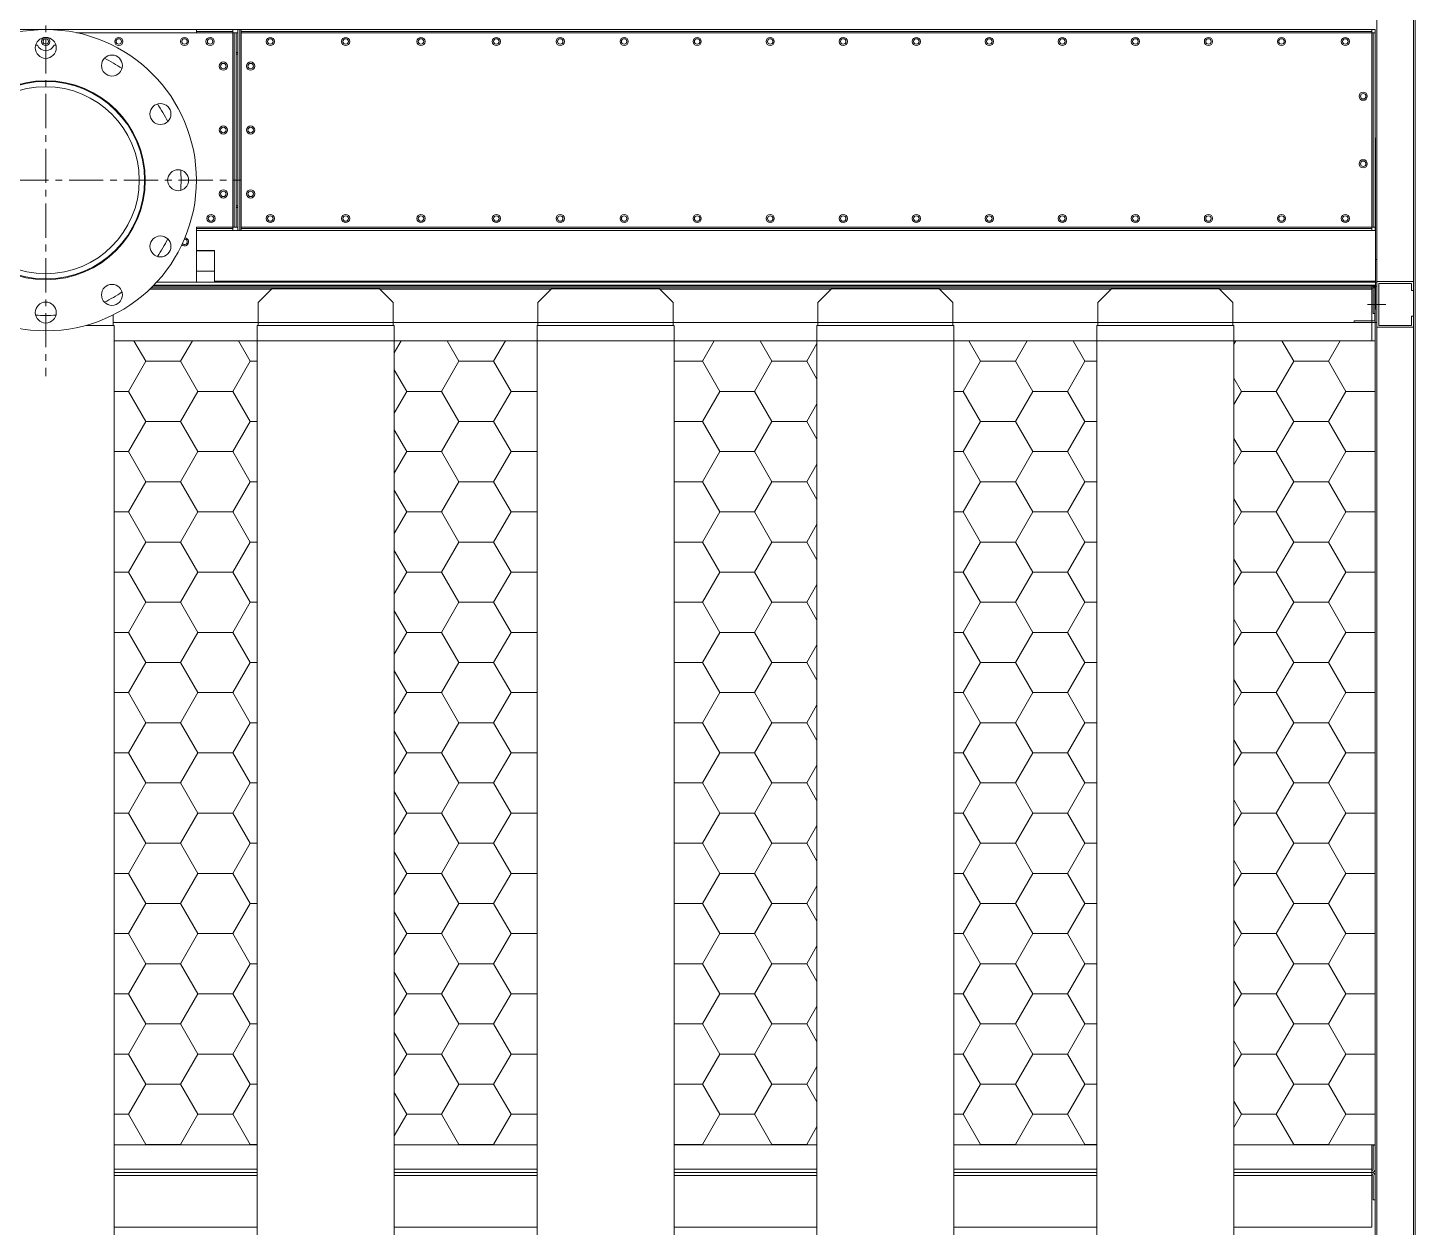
# Model space of a CAD drawing. Header units: millimetres. Extents: x -17070 to 40435, y -291348 to 29674.
# Drawn here: x 15495 to 17014, y 18108 to 19422 of the extents above; entities that cross this region are included whole.
import ezdxf

# ---------------------------------------------------------------- set-up
doc = ezdxf.new("R2010")
doc.units = ezdxf.units.MM
doc.linetypes.add('CENTER', pattern=[2, 1.25, -0.25, 0.25, -0.25])
doc.layers.add('center', color=1, linetype='CENTER')

# ---------------------------------------------------------------- blocks, each defined once
blk = doc.blocks.new('3')
at = {"lineweight": 20}
h = blk.add_hatch(dxfattribs=at)
h.set_pattern_fill('HONEY', scale=12)
h.set_pattern_definition([(0, (-333562.587, -72473.425), (57.15, 32.9955677), [38.1, -76.2]), (120, (-333562.587, -72473.425), (-57.15, 32.995568), [38.1, -76.2]), (60, (-333562.587, -72473.425), (1e-07, 65.9911357), [-76.2, 38.1])])
h.paths.add_polyline_path([(14212.9, 18197.9), (14212.9, 19078.7), (14061.9, 19078.7), (14061.9, 18197.9)])
h.paths.add_polyline_path([(14519.5, 18197.9), (14519.5, 19078.7), (14363, 19078.7), (14363, 18197.9)])
h.paths.add_polyline_path([(14826.1, 18197.9), (14826.1, 19078.7), (14669.6, 19078.7), (14669.6, 18197.9)])
h.paths.add_polyline_path([(15132.7, 18197.9), (15132.7, 19078.7), (14976.2, 19078.7), (14976.2, 18197.9)])
h.paths.add_polyline_path([(15439.3, 18197.9), (15439.3, 19078.7), (15282.8, 19078.7), (15282.8, 18197.9)])
h.paths.add_polyline_path([(15745.9, 18197.9), (15745.9, 19078.7), (15589.4, 19078.7), (15589.4, 18197.9)])
h.paths.add_polyline_path([(16052.5, 18197.9), (16052.5, 19078.7), (15896, 19078.7), (15896, 18197.9)])
h.paths.add_polyline_path([(16359.1, 18197.9), (16359.1, 19078.7), (16202.6, 19078.7), (16202.6, 18197.9)])
h.paths.add_polyline_path([(16665.7, 18197.9), (16665.7, 19078.7), (16509.2, 19078.7), (16509.2, 18197.9)])
h.paths.add_polyline_path([(16815.8, 19078.7), (16815.8, 18197.9), (16970.4, 18197.9), (16970.4, 19078.7)])
for p, q in [((16972.4, 16461.7), (16972.4, 19461.7)), ((17012.4, 19459.7), (17012.4, 16463.7)), ((17014.4, 19461.7), (17014.4, 16461.7)), ((16970.3, 19136.7), (15629.8, 19136.7)), ((16972.3, 19138.7), (15631.8, 19138.7)), ((15746.9, 19120.7), (15761.9, 19135.7)), ((15761.9, 19135.7), (15879.9, 19135.7)), ((15894.9, 19120.7), (15879.9, 19135.7)), ((16053.5, 19120.7), (16068.5, 19135.7)), ((16068.5, 19135.7), (16186.5, 19135.7)), ((16201.5, 19120.7), (16186.5, 19135.7)), ((16360.1, 19120.7), (16375.1, 19135.7)), ((16375.1, 19135.7), (16493.1, 19135.7)), ((16508.1, 19120.7), (16493.1, 19135.7)), ((16666.7, 19120.7), (16681.7, 19135.7)), ((16681.7, 19135.7), (16799.7, 19135.7)), ((16814.7, 19120.7), (16799.7, 19135.7)), ((16970.3, 19136.7), (16970.3, 19100.7)), ((17012.4, 19143.7), (16972.4, 19143.7)), ((17010.4, 19141.7), (16974.4, 19141.7)), ((16974.4, 19141.7), (16974.4, 19095.7)), ((17010.4, 19141.7), (17010.4, 19133.7)), ((17010.4, 19133.7), (17012.4, 19133.7)), ((15746.9, 19095.7), (15746.9, 19120.7)), ((15894.9, 19095.7), (15894.9, 19120.7)), ((16053.5, 19095.7), (16053.5, 19120.7)), ((16201.5, 19095.7), (16201.5, 19120.7)), ((16360.1, 19095.7), (16360.1, 19120.7)), ((16508.1, 19095.7), (16508.1, 19120.7)), ((16666.7, 19095.7), (16666.7, 19120.7)), ((16814.7, 19095.7), (16814.7, 19120.7)), ((15588.3, 19095.7), (15588.3, 19107.2)), ((17010.4, 19095.7), (17010.4, 19105.7)), ((17012.4, 19105.7), (17010.4, 19105.7)), ((15589.3, 19095.7), (15558.5, 19095.7)), ((16972.4, 19098.7), (15588.3, 19098.7)), ((15895.9, 19095.7), (15745.9, 19095.7)), ((16202.5, 19095.7), (16052.5, 19095.7)), ((16509.1, 19095.7), (16359.1, 19095.7)), ((16815.7, 19095.7), (16665.7, 19095.7)), ((16947.6, 19100.7), (16947.6, 19098.7)), ((16970.3, 19100.7), (16947.6, 19100.7)), ((16972.4, 19093.7), (17012.4, 19093.7)), ((16974.4, 19095.7), (17010.4, 19095.7))]:
    blk.add_line(p, q, dxfattribs=at)
at = {"color": 7, "lineweight": 20, "ltscale": 0.129444}
blk.add_line((16972.4, 19225.2), (16972.4, 19458.2), dxfattribs=at)
at = {"color": 7, "lineweight": 20, "ltscale": 0.066606}
blk.add_line((17014.4, 19439.7), (17014.4, 19319.8), dxfattribs=at)
at = {"color": 7, "lineweight": 20, "ltscale": 0.108889}
blk.add_line((17014.4, 19439.7), (17014.4, 19243.7), dxfattribs=at)
at = {"color": 7, "lineweight": 20, "ltscale": 0.183333}
blk.add_line((15679.4, 19419.7), (15349.4, 19419.7), dxfattribs=at)
at = {"color": 7, "lineweight": 20, "ltscale": 0.072888}
blk.add_line((15679.4, 19416.2), (15548.2, 19416.2), dxfattribs=at)
at = {"color": 7, "lineweight": 20, "ltscale": 0.072889}
blk.add_line((15679.4, 19416.2), (15548.2, 19416.2), dxfattribs=at)
at = {"color": 7, "lineweight": 20, "ltscale": 0.022222}
for p, q in [((15679.4, 19419.7), (15719.4, 19419.7)), ((15679.4, 19417.7), (15719.4, 19417.7)), ((15719.4, 19416.2), (15679.4, 19416.2)), ((15719.4, 19203.2), (15679.4, 19203.2)), ((15719.4, 19201.7), (15679.4, 19201.7)), ((15719.4, 19199.7), (15679.4, 19199.7))]:
    blk.add_line(p, q, dxfattribs=at)
at = {"color": 7, "lineweight": 20, "ltscale": 0.001111}
for p, q in [((15679.4, 19417.7), (15679.4, 19419.7)), ((15719.4, 19417.7), (15719.4, 19419.7)), ((15722.9, 19416.2), (15720.9, 19416.2)), ((15726.9, 19419.7), (15724.9, 19419.7)), ((16966.9, 19417.7), (16966.9, 19419.7)), ((16970.4, 19416.2), (16968.4, 19416.2)), ((15722.9, 19394.7), (15724.9, 19394.7)), ((15722.9, 19392.7), (15724.9, 19392.7)), ((17014.4, 19243.7), (17014.4, 19241.7)), ((15724.9, 19226.7), (15722.9, 19226.7)), ((15724.9, 19224.7), (15722.9, 19224.7)), ((15679.4, 19201.7), (15679.4, 19199.7)), ((15719.4, 19199.7), (15719.4, 19201.7)), ((15720.9, 19203.2), (15722.9, 19203.2)), ((15724.9, 19203.2), (15722.9, 19203.2)), ((15724.9, 19199.7), (15726.9, 19199.7)), ((16966.9, 19199.7), (16966.9, 19201.7)), ((16968.4, 19203.2), (16970.4, 19203.2)), ((16968.4, 19108.7), (16970.4, 19108.7)), ((16970.4, 18197.7), (16968.4, 18197.7)), ((16968.4, 18137.7), (16970.4, 18137.7))]:
    blk.add_line(p, q, dxfattribs=at)
at = {"color": 7, "lineweight": 20, "ltscale": 0.000833333}
for p, q in [((15679.4, 19416.2), (15679.4, 19417.7)), ((15719.4, 19416.2), (15719.4, 19417.7)), ((15719.4, 19416.2), (15720.9, 19416.2)), ((15728.4, 19419.7), (15726.9, 19419.7)), ((16966.9, 19416.2), (16966.9, 19417.7)), ((16966.9, 19416.2), (16968.4, 19416.2)), ((15679.4, 19203.2), (15679.4, 19201.7)), ((15719.4, 19203.2), (15720.9, 19203.2)), ((15719.4, 19203.2), (15719.4, 19201.7)), ((15728.4, 19199.7), (15726.9, 19199.7)), ((16966.9, 19203.2), (16966.9, 19201.7)), ((16966.9, 19203.2), (16968.4, 19203.2)), ((16970.9, 19143.1), (16972.4, 19143.1))]:
    blk.add_line(p, q, dxfattribs=at)
at = {"color": 7, "lineweight": 20, "ltscale": 0.003056}
for p, q in [((15724.9, 19419.7), (15719.4, 19419.7)), ((15724.9, 19416.2), (15719.4, 19416.2)), ((15724.9, 19199.7), (15719.4, 19199.7))]:
    blk.add_line(p, q, dxfattribs=at)
at = {"color": 7, "lineweight": 20, "ltscale": 0.118333}
for p, q in [((15719.4, 19203.2), (15719.4, 19416.2)), ((15720.9, 19416.2), (15720.9, 19203.2)), ((15722.9, 19416.2), (15722.9, 19203.2)), ((16966.9, 19416.2), (16966.9, 19203.2)), ((16968.4, 19416.2), (16968.4, 19203.2)), ((16970.4, 19416.2), (16970.4, 19203.2))]:
    blk.add_line(p, q, dxfattribs=at)
at = {"color": 7, "lineweight": 20, "ltscale": 0.122222}
for p, q in [((15724.9, 19199.7), (15724.9, 19419.7)), ((15726.9, 19199.7), (15726.9, 19419.7)), ((15728.4, 19199.7), (15728.4, 19419.7))]:
    blk.add_line(p, q, dxfattribs=at)
at = {"color": 7, "lineweight": 20, "ltscale": 0.173056}
for p, q in [((16039.9, 19419.7), (15728.4, 19419.7)), ((15728.4, 19199.7), (16039.9, 19199.7))]:
    blk.add_line(p, q, dxfattribs=at)
at = {"color": 7, "lineweight": 20}
for p, q in [((15728.4, 19419.7), (16966.9, 19419.7)), ((15728.4, 19417.7), (16966.9, 19417.7)), ((16966.9, 19416.2), (15728.4, 19416.2)), ((16972.4, 16966.8), (16972.4, 19216.6)), ((17014.4, 16966.8), (17014.4, 19216.6)), ((15728.4, 19203.2), (16966.9, 19203.2)), ((16966.9, 19201.7), (15728.4, 19201.7)), ((16966.9, 19199.7), (15728.4, 19199.7)), ((15761.7, 19135.5), (15628.5, 19135.5)), ((16966.9, 19138.7), (15631.8, 19138.7)), ((16970.9, 19139.8), (15632.8, 19139.8)), ((16970.9, 19143), (15635.8, 19143)), ((16970.9, 19144.1), (15699.4, 19144.1)), ((16068.3, 19135.5), (15880.1, 19135.5)), ((16374.9, 19135.5), (16186.7, 19135.5)), ((16681.5, 19135.5), (16493.3, 19135.5)), ((16966.9, 19135.5), (16799.9, 19135.5)), ((16970.4, 19138.7), (16970.4, 17012.7)), ((15589.4, 19078.9), (16966.9, 19078.9)), ((15589.4, 19078.7), (16966.9, 19078.7)), ((15745.9, 18197.9), (15589.4, 18197.9)), ((16052.5, 18197.9), (15896, 18197.9)), ((16359.1, 18197.9), (16202.6, 18197.9)), ((16665.7, 18197.9), (16509.2, 18197.9)), ((16966.9, 18197.9), (16815.8, 18197.9)), ((15745.9, 18171.5), (15589.4, 18171.5)), ((15745.9, 18167.7), (15589.4, 18167.7)), ((15745.9, 18164.5), (15589.4, 18164.5)), ((16052.5, 18171.5), (15896, 18171.5)), ((16052.5, 18167.7), (15896, 18167.7)), ((16052.5, 18164.5), (15896, 18164.5)), ((16359.1, 18171.5), (16202.6, 18171.5)), ((16359.1, 18167.7), (16202.6, 18167.7)), ((16359.1, 18164.5), (16202.6, 18164.5)), ((16665.7, 18171.5), (16509.2, 18171.5)), ((16665.7, 18167.7), (16509.2, 18167.7)), ((16665.7, 18164.5), (16509.2, 18164.5)), ((16966.9, 18171.5), (16815.8, 18171.5)), ((16966.9, 18167.7), (16815.8, 18167.7)), ((16966.9, 18164.5), (16815.8, 18164.5)), ((15589.4, 18107.9), (15745.9, 18107.9)), ((15896, 18107.9), (16052.5, 18107.9)), ((16202.6, 18107.9), (16359.1, 18107.9)), ((16509.2, 18107.9), (16665.7, 18107.9)), ((16815.8, 18107.9), (16966.9, 18107.9)), ((16815.8, 18107.7), (16966.9, 18107.7))]:
    blk.add_line(p, q, dxfattribs=at)
at = {"color": 7, "lineweight": 20, "ltscale": 0.001944}
for p, q in [((16970.4, 19419.7), (16966.9, 19419.7)), ((16970.4, 19416.2), (16966.9, 19416.2)), ((16970.4, 19419.7), (16970.4, 19416.2)), ((16970.4, 19199.7), (16966.9, 19199.7)), ((16970.4, 19203.2), (16970.4, 19199.7)), ((16970.4, 19138.7), (16966.9, 19138.7))]:
    blk.add_line(p, q, dxfattribs=at)
at = {"color": 7, "lineweight": 20, "ltscale": 0.008075}
blk.add_line((17014.4, 19319.8), (17014.4, 19305.3), dxfattribs=at)
at = {"color": 7, "lineweight": 20, "ltscale": 0.00027784}
for p, q in [((16970.9, 19301), (16970.4, 19301)), ((16970.9, 19271.2), (16970.4, 19271.2)), ((16970.9, 19270.8), (16970.4, 19270.8))]:
    blk.add_line(p, q, dxfattribs=at)
at = {"color": 7, "lineweight": 20, "ltscale": 0.016557}
blk.add_line((16970.9, 19301), (16970.9, 19271.2), dxfattribs=at)
at = {"color": 7, "lineweight": 20, "ltscale": 0.002748}
blk.add_line((17014.4, 19305.3), (17014.4, 19300.3), dxfattribs=at)
at = {"color": 7, "lineweight": 20, "ltscale": 0.03146}
blk.add_line((17014.4, 19300.3), (17014.4, 19243.7), dxfattribs=at)
at = {"color": 7, "lineweight": 20, "ltscale": 0.000215683}
blk.add_line((16970.9, 19271.2), (16970.9, 19270.8), dxfattribs=at)
at = {"color": 7, "lineweight": 20, "ltscale": 0.070387}
blk.add_line((16970.9, 19270.8), (16970.9, 19144.1), dxfattribs=at)
at = {"color": 7, "lineweight": 20, "ltscale": 0.009167}
for p, q in [((17012.4, 19241.7), (17012.4, 19225.2)), ((17014.4, 19241.7), (17014.4, 19225.2))]:
    blk.add_line(p, q, dxfattribs=at)
at = {"color": 7, "lineweight": 20, "ltscale": 0.004724}
blk.add_line((16972.4, 19225.2), (16972.4, 19216.7), dxfattribs=at)
at = {"color": 7, "lineweight": 20, "ltscale": 0.004778}
blk.add_line((17014.4, 19225.2), (17014.4, 19216.6), dxfattribs=at)
at = {"color": 7, "lineweight": 20, "ltscale": 0.031517}
blk.add_line((15679.4, 19143), (15679.4, 19199.7), dxfattribs=at)
at = {"color": 7, "lineweight": 20, "ltscale": 0.011111}
for p, q in [((15699.4, 19177.7), (15679.4, 19177.7)), ((15699.4, 19177.2), (15679.4, 19177.2)), ((15699.4, 19155.1), (15679.4, 19155.1))]:
    blk.add_line(p, q, dxfattribs=at)
at = {"color": 7, "lineweight": 20, "ltscale": 0.018659}
blk.add_line((15699.4, 19144.1), (15699.4, 19177.7), dxfattribs=at)
at = {"color": 7, "lineweight": 20, "ltscale": 0.000833075}
blk.add_line((16972.4, 19167.7), (16970.9, 19167.7), dxfattribs=at)
at = {"color": 7, "lineweight": 20, "ltscale": 0.000617651}
for p, q in [((15699.4, 19144.1), (15699.4, 19143)), ((16970.9, 19144.1), (16970.9, 19143))]:
    blk.add_line(p, q, dxfattribs=at)
at = {"color": 7, "lineweight": 20, "ltscale": 0.001775}
for p, q in [((16966.9, 19138.7), (16966.9, 19135.5)), ((16970.9, 19143), (16970.9, 19139.8)), ((16966.9, 18167.7), (16966.9, 18164.5))]:
    blk.add_line(p, q, dxfattribs=at)
at = {"color": 7, "lineweight": 20, "ltscale": 0.031462}
for p, q in [((16966.9, 19078.9), (16966.9, 19135.5)), ((16966.9, 18107.9), (16966.9, 18164.5))]:
    blk.add_line(p, q, dxfattribs=at)
at = {"color": 7, "lineweight": 20, "ltscale": 0.014722}
for p, q in [((16968.4, 19135.2), (16968.4, 19108.7)), ((16970.4, 19135.2), (16970.4, 19108.7)), ((16968.4, 18171.2), (16968.4, 18197.7)), ((16970.4, 18171.2), (16970.4, 18197.7)), ((16968.4, 18164.2), (16968.4, 18137.7)), ((16970.4, 18164.2), (16970.4, 18137.7))]:
    blk.add_line(p, q, dxfattribs=at)
at = {"color": 7, "lineweight": 20, "ltscale": 0.014828}
blk.add_line((16970.9, 19139.8), (16970.9, 19113.1), dxfattribs=at)
at = {"color": 7, "lineweight": 20, "ltscale": 0.000277837}
blk.add_line((16970.9, 19113.1), (16970.4, 19113.1), dxfattribs=at)
at = {"color": 7, "lineweight": 20, "ltscale": 0.000277838}
blk.add_line((16970.9, 19112.9), (16970.4, 19112.9), dxfattribs=at)
at = {"color": 7, "lineweight": 20, "ltscale": 9.68397e-05}
for p, q in [((16970.9, 19113.1), (16970.9, 19112.9)), ((16966.9, 19078.7), (16966.9, 19078.9)), ((16966.9, 18107.7), (16966.9, 18107.9))]:
    blk.add_line(p, q, dxfattribs=at)
at = {"color": 0, "lineweight": 20}
for p, q in [((16972.4, 17023.7), (16972.4, 19113.7)), ((17012.4, 19113.6), (17012.4, 17023.7)), ((15589.4, 17032.7), (15589.4, 19095.7)), ((15745.9, 19095.7), (15745.9, 17032.7)), ((15896, 17032.7), (15896, 19095.7)), ((16052.5, 19095.7), (16052.5, 17032.7)), ((16202.6, 17032.7), (16202.6, 19095.7)), ((16359.1, 19095.7), (16359.1, 17032.7)), ((16509.2, 17032.7), (16509.2, 19095.7)), ((16665.7, 19095.7), (16665.7, 17032.7)), ((16815.8, 17032.7), (16815.8, 19095.7))]:
    blk.add_line(p, q, dxfattribs=at)
at = {"color": 7, "lineweight": 20, "ltscale": 6.02194e-06}
blk.add_line((17014.4, 18282.3), (17014.4, 18282.3), dxfattribs=at)
at = {"color": 7, "lineweight": 20, "ltscale": 8.83133e-06}
blk.add_line((17014.4, 18282.3), (17014.4, 18282.3), dxfattribs=at)
at = {"color": 7, "lineweight": 20, "ltscale": 0.01465}
blk.add_line((16966.9, 18197.9), (16966.9, 18171.5), dxfattribs=at)
at = {"color": 7, "lineweight": 20, "ltscale": 0.002114}
blk.add_line((16966.9, 18167.7), (16966.9, 18171.5), dxfattribs=at)
at = {"color": 0, "lineweight": 20}
for points in [[(15589.4, 19078.7), (16970.4, 19078.7), (16970.4, 18197.9), (16815.8, 18197.9)], [(15745.9, 18197.9), (15589.4, 18197.9)], [(16052.5, 18197.9), (15896, 18197.9)], [(16359.1, 18197.9), (16202.6, 18197.9)], [(16665.7, 18197.9), (16509.2, 18197.9)]]:
    blk.add_lwpolyline(points, dxfattribs=at)
at = {"color": 7, "lineweight": 20}
for centre, radius in [((15514.4, 19254.7), 165), ((15514.4, 19399.7), 11.5), ((15514.4, 19406.7), 3), ((15594.4, 19406.7), 4.5), ((15594.4, 19406.7), 3), ((15666.4, 19406.7), 4.5), ((15666.4, 19406.7), 3), ((15694.4, 19406.7), 4.5), ((15694.4, 19406.7), 3), ((15760.4, 19406.7), 4.5), ((15760.4, 19406.7), 3), ((15842.9, 19406.7), 4.5), ((15842.9, 19406.7), 3), ((15925.4, 19406.7), 4.5), ((15925.4, 19406.7), 3), ((16007.9, 19406.7), 4.5), ((16007.9, 19406.7), 3), ((16077.9, 19406.7), 4.5), ((16077.9, 19406.7), 3), ((16147.9, 19406.7), 4.5), ((16147.9, 19406.7), 3), ((16227.9, 19406.7), 4.5), ((16227.9, 19406.7), 3), ((16307.9, 19406.7), 4.5), ((16307.9, 19406.7), 3), ((16387.9, 19406.7), 4.5), ((16387.9, 19406.7), 3), ((16467.9, 19406.7), 4.5), ((16467.9, 19406.7), 3), ((16547.9, 19406.7), 4.5), ((16547.9, 19406.7), 3), ((16627.9, 19406.7), 4.5), ((16627.9, 19406.7), 3), ((16707.9, 19406.7), 4.5), ((16707.9, 19406.7), 3), ((16787.9, 19406.7), 4.5), ((16787.9, 19406.7), 3), ((16867.9, 19406.7), 4.5), ((16867.9, 19406.7), 3), ((16937.9, 19406.7), 4.5), ((16937.9, 19406.7), 3), ((15586.9, 19380.3), 11.5), ((15708.9, 19379.7), 4.5), ((15708.9, 19379.7), 3), ((15738.9, 19379.7), 4.5), ((15738.9, 19379.7), 3), ((15514.4, 19254.7), 109), ((15514.4, 19254.7), 108.2), ((15514.4, 19254.7), 102.4), ((16957.4, 19346.7), 4.5), ((16957.4, 19346.7), 3), ((15640, 19327.2), 11.5), ((15708.9, 19309.7), 4.5), ((15708.9, 19309.7), 3), ((15738.9, 19309.7), 4.5), ((15738.9, 19309.7), 3), ((16957.4, 19272.7), 4.5), ((16957.4, 19272.7), 3), ((15659.4, 19254.7), 11.5), ((15708.9, 19239.7), 4.5), ((15708.9, 19239.7), 3), ((15738.9, 19239.7), 4.5), ((15738.9, 19239.7), 3), ((15695.4, 19212.7), 4.5), ((15695.4, 19212.7), 3), ((15760.4, 19212.7), 4.5), ((15760.4, 19212.7), 3), ((15842.9, 19212.7), 4.5), ((15842.9, 19212.7), 3), ((15925.4, 19212.7), 4.5), ((15925.4, 19212.7), 3), ((16007.9, 19212.7), 4.5), ((16007.9, 19212.7), 3), ((16077.9, 19212.7), 4.5), ((16077.9, 19212.7), 3), ((16147.9, 19212.7), 4.5), ((16147.9, 19212.7), 3), ((16227.9, 19212.7), 4.5), ((16227.9, 19212.7), 3), ((16307.9, 19212.7), 4.5), ((16307.9, 19212.7), 3), ((16387.9, 19212.7), 4.5), ((16387.9, 19212.7), 3), ((16467.9, 19212.7), 4.5), ((16467.9, 19212.7), 3), ((16547.9, 19212.7), 4.5), ((16547.9, 19212.7), 3), ((16627.9, 19212.7), 4.5), ((16627.9, 19212.7), 3), ((16707.9, 19212.7), 4.5), ((16707.9, 19212.7), 3), ((16787.9, 19212.7), 4.5), ((16787.9, 19212.7), 3), ((16867.9, 19212.7), 4.5), ((16867.9, 19212.7), 3), ((16937.9, 19212.7), 4.5), ((16937.9, 19212.7), 3), ((15640, 19182.2), 11.5), ((15586.9, 19129.1), 11.5), ((15514.4, 19109.7), 11.5)]:
    blk.add_circle(centre, radius, dxfattribs=at)
for centre, radius, start, end in [((15514.4, 19406.7), 4.5, 90.7281, 89.2584), ((15995.9, 19416.2), 3.5, 89.6094, 90), ((16004.9, 19416.2), 3.5, 90, 90.3906), ((16966.9, 19416.2), 3.5, 89.6193, 90), ((15514.4, 19254.7), 148.2, 93.5244, 94.3249), ((15514.4, 19406.7), 10, 204.3944, 335.6057), ((15514.4, 19254.7), 148.2, 85.6753, 86.4757), ((15514.4, 19254.7), 148.2, 55.6753, 64.3247), ((15514.4, 19254.7), 148.2, 25.6753, 34.3245), ((15514.4, 19254.7), 148.2, 355.675, 4.3244), ((15514.4, 19254.7), 148.2, 325.6748, 334.3247), ((15666.4, 19187.2), 4.5, 228.3358, 83.7777), ((15666.4, 19187.2), 3, 219.6152, 92.4999), ((16966.9, 19135.2), 3.5, 0, 90), ((16966.9, 19135.2), 1.5, 0, 90), ((16966.9, 18171.2), 1.5, 270, 0), ((16966.9, 18171.2), 3.5, 270, 0), ((16966.9, 18164.2), 3.5, 0, 90), ((16966.9, 18164.2), 1.5, 0, 90)]:
    blk.add_arc(centre, radius, start, end, dxfattribs=at)
at = {"color": 0, "lineweight": 20}
for start, end in [(295.6753, 304.3247), (265.6753, 274.3247)]:
    blk.add_arc((15514.4, 19254.7), 148.2, start, end, dxfattribs=at)
at = {"color": 7, "lineweight": 20}
for centre, ratio, end_param in [((16967.3, 19410.2), 0.945441, 6.29095), ((16967.3, 19329.1), 0.787572, 6.289043)]:
    blk.add_ellipse(centre, major_axis=(3.1, 0), ratio=ratio, start_param=6.283185, end_param=end_param, dxfattribs=at)
at = {"layer": 'center', "lineweight": 20, "ltscale": 30}
for p, q in [((15514.4, 19469.2), (15514.4, 19040.2)), ((15299.9, 19254.7), (15728.9, 19254.7))]:
    blk.add_line(p, q, dxfattribs=at)
at = {"layer": 'center', "lineweight": 20}
for p, q in [((16962.2, 19118.7), (16982.2, 19118.7)), ((16962.3, 19118.7), (16982.3, 19118.7))]:
    blk.add_line(p, q, dxfattribs=at)

msp = doc.modelspace()

# ---------------------------------------------------------------- block references
msp.add_blockref('3', (0, 0))

doc.saveas('drawing.dxf')
